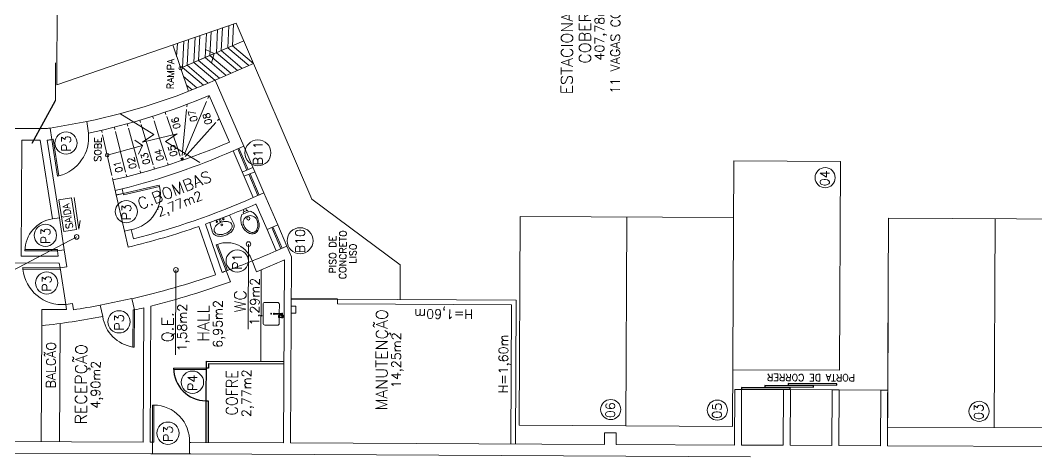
# Model space of a CAD drawing. Extents: x -1057 to 3416, y -340 to 4111.
# Drawn here: x -282.45 to -260.53, y 293.35 to 302.71 of the extents above; entities that cross this region are included whole.
import ezdxf
from ezdxf.enums import TextEntityAlignment as Align

# ---------------------------------------------------------------- set-up
doc = ezdxf.new("R2010")
doc.units = 0
doc.header["$LTSCALE"] = 50
for name, pattern in [('CONTINU', [0]), ('DASHDOT', [1, 0.5, -0.25, 0, -0.25]), ('HIDDEN', [9.525, 6.35, -3.175])]:
    doc.linetypes.add(name, pattern=pattern)
doc.layers.add('0.1', color=8, linetype='Continuous', lineweight=13)
doc.styles.add('80X50', font='romans.shx')
doc.styles.get("Standard").update_dxf_attribs({"font": 'romans.shx'})

# ---------------------------------------------------------------- blocks, each defined once
blk = doc.blocks.new('P60 - parede 25cm')
blk.add_lwpolyline([(-0.725, 0.57), (-0.125, 0.57), (-0.125, 0.6), (-0.725, 0.6)], close=True)
for points in [[(-0.125, 0.63), (-0.125, 0.6), (0.125, 0.6), (0.125, 0.63)], [(-0.125, -0.03), (-0.125, 0), (0.125, 0), (0.125, -0.03)]]:
    blk.add_lwpolyline(points)
at = {"color": 8}
blk.add_arc((-0.154, 0.57), 0.571, 180, 272.8975, dxfattribs=at)
blk = doc.blocks.new('P80 - parede 25cm')
for points in [[(-0.03, -0.125), (0, -0.125), (0, 0.125), (-0.03, 0.125)], [(0.83, -0.125), (0.8, -0.125), (0.8, 0.125), (0.83, 0.125)]]:
    blk.add_lwpolyline(points)
blk.add_lwpolyline([(0.77, -0.925), (0.77, -0.125), (0.8, -0.125), (0.8, -0.925)], close=True)
at = {"color": 8}
blk.add_arc((0.774, -0.15), 0.775, 178.1408, 269.6698, dxfattribs=at)
blk = doc.blocks.new('P80')
for points in [[(0, 0.86), (0, 0.83), (0.15, 0.83), (0.15, 0.86)], [(0, 0), (0, 0.03), (0.15, 0.03), (0.15, 0)]]:
    blk.add_lwpolyline(points)
blk.add_lwpolyline([(-0.8, 0.06), (0, 0.06), (0, 0.03), (-0.8, 0.03)], close=True)
at = {"color": 8}
blk.add_arc((-0.025, 0.056), 0.775, 88.1408, 179.6698, dxfattribs=at)
blk = doc.blocks.new('Cuba-emp')
blk.add_lwpolyline([(0.21, 0.248), (0, 0.227), (0, -0.227), (0.21, -0.248, 0.137816), (0.271, -0.231, 0.107041), (0.329, -0.176, 0.080751), (0.364, -0.099, 0.068643), (0.378, -0.001, 0.068643), (0.364, 0.098, 0.080751), (0.329, 0.174, 0.107041), (0.271, 0.23, 0.115752), (0.21, 0.248)], format="xyb")
blk.add_lwpolyline([(0.21, 0.205, -0.131827), (0.25, 0.194, -0.106633), (0.297, 0.151, -0.083482), (0.328, 0.087, -0.072232), (0.341, 0, -0.072232), (0.328, -0.087, -0.083482), (0.297, -0.151, -0.106633), (0.25, -0.194, -0.131827), (0.21, -0.205, -0.131827), (0.17, -0.194, -0.106633), (0.123, -0.151, -0.083482), (0.092, -0.087, -0.072232), (0.079, 0, -0.072232), (0.092, 0.087, -0.083482), (0.123, 0.151, -0.106633), (0.17, 0.194, -0.131827)], format="xyb", close=True)
for centre, radius in [((0.037, -0.002), 0.0193), ((0.037, -0.002), 0.0193), ((0.036, 0.071), 0.0155), ((0.14, -0.001), 0.0198), ((0.036, -0.076), 0.0155)]:
    blk.add_circle(centre, radius)
blk = doc.blocks.new('Vaso')
for points in [[(0.03, -0.05), (0.03, 0), (-0.03, 0), (-0.03, -0.05)], [(0.05, -0.09), (0.05, -0.05), (-0.05, -0.05), (-0.05, -0.09)]]:
    blk.add_lwpolyline(points)
for points in [[(0.183, -0.31, -0.071776), (0.168, -0.413, -0.083144), (0.129, -0.494, -0.106699), (0.065, -0.552, -0.132564), (-0.002, -0.57, -0.132564), (-0.069, -0.552, -0.106699), (-0.133, -0.494, -0.083144), (-0.172, -0.413, -0.071776), (-0.187, -0.31, -0.071776), (-0.172, -0.207, -0.083144), (-0.133, -0.126, -0.060171), (-0.1, -0.09), (0.096, -0.09, -0.060171), (0.129, -0.126, -0.083144), (0.168, -0.207, -0.071776)], [(-0.088, -0.497, 0.2474), (0, -0.541, 0.2474), (0.088, -0.497, 0.197858), (0.152, -0.318, 0.418329), (0, -0.168, 0.418329), (-0.152, -0.318, 0.197858)]]:
    blk.add_lwpolyline(points, format="xyb", close=True)
blk.add_circle((-0.002, -0.22), 0.0352)
blk = doc.blocks.new('ÁREA')
for p in [(0.00005, 0.00376), (0, 0)]:
    blk.add_attdef('COMPARTIMENTO', text='', height=0.0025).set_placement(p, align=Align.CENTER)
at = {"color": 1}
for p in [(-0.00005, -0.00376), (-0.0001, -0.00752)]:
    blk.add_attdef('ÁREA', text='', height=0.002, dxfattribs=at).set_placement(p, align=Align.CENTER)
blk = doc.blocks.new('PIA')
for p, q in [((0, 0.245), (0.044, 0.245)), ((0.01, 0.23), (0.01, 0.06)), ((0.01, 0.215), (0.031, 0.215)), ((0.03, 0.175), (0.01, 0.175))]:
    blk.add_line(p, q)
blk.add_lwpolyline([(-0.01, 0.23), (-0.01, 0.06)])
for points in [[(0.08, 0.173), (0.08, 0.21, 0.133256), (0.078, 0.217, 0.106756), (0.073, 0.223, 0.082828), (0.065, 0.227, 0.071352), (0.055, 0.228, 0.071352), (0.045, 0.227, 0.082828), (0.037, 0.223, 0.106756), (0.032, 0.217, 0.133256), (0.03, 0.21), (0.03, 0.173)], [(-0.01, 0.175), (-0.205, 0.175, 0.414214), (-0.245, 0.135), (-0.245, -0.135, 0.414214), (-0.205, -0.175), (0.205, -0.175, 0.414214), (0.245, -0.135), (0.245, 0.135, 0.414214), (0.205, 0.175), (0.08, 0.175)]]:
    blk.add_lwpolyline(points, format="xyb")
at = {"color": 8}
for points in [[(0.046, 0.245, 0.263265), (0.037, 0.23), (0.037, 0.223)], [(0.073, 0.223), (0.073, 0.23, 0.546464), (0.048, 0.246, 0.546464)]]:
    blk.add_lwpolyline(points, format="xyb", dxfattribs=at)
blk.add_lwpolyline([(0.03, 0.173, 0.133256), (0.032, 0.166, 0.106756), (0.037, 0.16, 0.082828), (0.045, 0.157, 0.071352), (0.055, 0.155, 0.071352), (0.065, 0.157, 0.082828), (0.073, 0.16, 0.106756), (0.078, 0.166, 0.133256), (0.08, 0.173, 0.133256), (0.078, 0.179, 0.106756), (0.073, 0.185, 0.082828), (0.065, 0.189, 0.071352), (0.055, 0.19, 0.071352), (0.045, 0.189, 0.082828), (0.037, 0.185, 0.106756), (0.032, 0.179, 0.133256)], format="xyb", close=True)
blk.add_lwpolyline([(0.062, 0.165, 0.133256), (0.062, 0.167, 0.106756), (0.06, 0.169, 0.082828), (0.058, 0.17, 0.071352), (0.055, 0.171, 0.071352), (0.052, 0.17, 0.082828), (0.05, 0.169, 0.106756), (0.048, 0.167, 0.133256), (0.047, 0.165, 0.133256), (0.048, 0.163, 0.106756), (0.05, 0.162, 0.082828), (0.052, 0.16, 0.071352), (0.055, 0.16, 0.071352), (0.058, 0.16, 0.082828), (0.06, 0.162, 0.106756), (0.062, 0.163, 0.133256)], format="xyb", close=True, dxfattribs=at)
blk.add_circle((0, 0), 0.01)
for centre, radius, start, end in [((0, 0.23), 0.015, 311.8103, 228.1897), ((0, 0.23), 0.01, 0.0002, 180.0002), ((0.044, 0.255), 0.01, 270, 294.62), ((0, 0.06), 0.01, 180.0001, 0.0001)]:
    blk.add_arc(centre, radius, start, end)
for centre, radius, start, end in [((0.055, 0.23), 0.035, 315.5847, 154.6231), ((0, 0.06), 0.0125, 143.1301, 36.8699), ((0.055, 0.23), 0.035, 205.3769, 224.4153)]:
    blk.add_arc(centre, radius, start, end, dxfattribs=at)

msp = doc.modelspace()

# ---------------------------------------------------------------- linework, layer by layer
at = {"layer": '0.1', "color": 8}
for p, q in [((-281.66, 301.321), (-281.609, 311.776)), ((-281.66, 301.321), (-277.791, 302.647)), ((-276.157, 298.858), (-277.791, 302.647)), ((-278.263, 301.992), (-278.449, 302.084)), ((-278.989, 301.679), (-278.263, 301.992)), ((-278.263, 301.992), (-278.324, 301.794)), ((-281.801, 300.388), (-281.013, 300.527)), ((-279.808, 300.012), (-279.979, 300.129)), ((-280.572, 299.804), (-279.808, 300.012)), ((-279.808, 300.012), (-279.897, 299.825)), ((-277.859, 299.899), (-277.423, 298.889)), ((-277.758, 299.942), (-277.56, 299.483)), ((-277.73, 299.954), (-277.532, 299.495)), ((-277.629, 299.998), (-277.193, 298.988)), ((-277.661, 299.44), (-277.431, 299.539)), ((-277.621, 299.348), (-277.391, 299.447)), ((-277.52, 299.391), (-277.322, 298.932)), ((-277.492, 299.403), (-277.294, 298.944)), ((-280.198, 298.165), (-280.376, 298.945)), ((-281.604, 298.454), (-281.497, 297.762)), ((-276.896, 298.299), (-276.698, 297.84)), ((-277.126, 298.2), (-276.928, 297.741)), ((-277.025, 298.244), (-276.827, 297.784)), ((-276.997, 298.255), (-276.799, 297.796)), ((-281.589, 297.375), (-281.466, 296.585)), ((-277.252, 297.332), (-277.262, 295.354)), ((-280.039, 296.71), (-280.725, 296.567)), ((-275.605, 296.696), (-275.606, 296.596)), ((-275.606, 296.596), (-271.856, 296.578)), ((-275.605, 296.696), (-271.755, 296.678)), ((-271.856, 296.578), (-271.87, 293.578)), ((-271.755, 296.678), (-271.77, 293.578)), ((-281.985, 296.128), (-281.997, 293.627)), ((-281.585, 296.177), (-281.597, 293.625)), ((-266.891, 294.754), (-265.991, 294.75)), ((-265.841, 294.749), (-264.941, 294.745)), ((-264.791, 294.744), (-263.892, 294.74)), ((-271.689, 293.98), (-267.089, 293.958)), ((-263.745, 293.942), (-256.845, 293.908)), ((-279.598, 293.366), (-278.798, 293.362))]:
    msp.add_line(p, q, dxfattribs=at)
at = {"layer": '0.1', "color": 8, "linetype": 'CONTINU'}
for p, q in [((-278.331, 302.462), (-278.36, 301.951)), ((-278.19, 302.51), (-278.218, 302.012)), ((-278.088, 302.545), (-278.115, 302.056)), ((-277.947, 302.593), (-277.974, 302.117)), ((-277.845, 302.628), (-277.871, 302.161)), ((-278.989, 301.679), (-277.627, 302.266)), ((-278.918, 302.26), (-278.95, 301.696)), ((-278.816, 302.295), (-278.848, 301.74)), ((-278.676, 302.344), (-278.706, 301.801)), ((-278.573, 302.379), (-278.604, 301.845)), ((-278.433, 302.427), (-278.462, 301.906)), ((-278.819, 301.18), (-279.16, 302.178)), ((-279.059, 302.212), (-279.075, 301.929)), ((-277.764, 301.629), (-278.218, 302.012)), ((-277.661, 301.673), (-278.115, 302.056)), ((-277.52, 301.734), (-277.974, 302.117)), ((-277.417, 301.778), (-277.871, 302.161)), ((-281.686, 301.79), (-281.69, 300.985)), ((-278.252, 301.418), (-278.706, 301.801)), ((-278.149, 301.463), (-278.604, 301.845)), ((-278.008, 301.524), (-278.462, 301.906)), ((-277.905, 301.568), (-278.36, 301.951)), ((-278.496, 301.313), (-278.95, 301.696)), ((-278.393, 301.357), (-278.848, 301.74)), ((-278.243, 301.422), (-277.417, 301.778)), ((-278.637, 301.252), (-278.927, 301.496)), ((-278.74, 301.208), (-278.864, 301.312)), ((-278.401, 301.026), (-278.373, 301.092)), ((-279.305, 300.683), (-279.321, 300.73)), ((-278.853, 300.845), (-278.848, 300.901)), ((-280.127, 300.431), (-280.14, 300.479)), ((-279.851, 300.509), (-279.865, 300.557)), ((-279.592, 300.641), (-279.577, 300.593)), ((-278.193, 300.548), (-278.156, 300.588)), ((-280.683, 300.292), (-280.694, 300.341)), ((-280.404, 300.359), (-280.416, 300.407)), ((-280.174, 299.437), (-280.392, 300.31)), ((-279.877, 299.514), (-280.114, 300.383)), ((-279.582, 299.598), (-279.837, 300.461)), ((-280.472, 299.366), (-280.672, 300.243)), ((-279.443, 300.172), (-279.289, 299.688)), ((-278.998, 299.783), (-279.051, 299.938)), ((-278.955, 299.798), (-278.948, 299.875)), ((-278.914, 299.813), (-278.9, 299.846)), ((-278.889, 299.774), (-278.851, 299.817)), ((-279.274, 299.64), (-279.259, 299.592)), ((-278.966, 299.689), (-278.982, 299.736)), ((-278.966, 299.689), (-278.94, 299.751)), ((-278.966, 299.689), (-278.961, 299.743)), ((-278.966, 299.689), (-278.928, 299.731)), ((-280.149, 299.34), (-280.162, 299.388)), ((-279.851, 299.418), (-279.864, 299.466)), ((-279.554, 299.502), (-279.568, 299.55)), ((-280.449, 299.268), (-280.46, 299.317)), ((-281.287, 298.893), (-281.181, 298.207)), ((-276.157, 298.858), (-274.252, 297.44)), ((-281.181, 298.207), (-281.158, 298.395)), ((-283.451, 296.875), (-281.23, 298.041)), ((-277.525, 297.887), (-277.534, 296.056)), ((-274.255, 296.69), (-274.252, 297.44)), ((-279.091, 297.329), (-279.1, 295.499))]:
    msp.add_line(p, q, dxfattribs=at)
at = {"layer": '0.1', "color": 7}
for p, q in [((-277.629, 299.998), (-278.243, 301.422)), ((-277.938, 300.082), (-278.373, 301.092)), ((-280.977, 300.279), (-281.013, 300.527)), ((-282.564, 300.38), (-281.88, 300.377)), ((-281.765, 300.141), (-281.801, 300.388)), ((-282.428, 297.629), (-282.416, 300.129)), ((-282.416, 300.129), (-282.016, 300.127)), ((-281.753, 298.431), (-282.016, 300.127)), ((-281.604, 298.454), (-281.864, 300.127)), ((-277.859, 299.899), (-277.629, 299.998)), ((-280.449, 299.268), (-280.376, 298.945)), ((-280.252, 299.076), (-280.398, 299.042)), ((-280.229, 298.978), (-280.376, 298.945)), ((-280.252, 299.076), (-280.229, 298.978)), ((-277.423, 298.889), (-277.193, 298.988)), ((-276.896, 298.299), (-277.193, 298.988)), ((-277.126, 298.2), (-277.364, 298.751)), ((-281.604, 298.454), (-281.753, 298.431)), ((-278.454, 298.317), (-278.094, 297.277)), ((-277.126, 298.2), (-276.896, 298.299)), ((-280.052, 298.198), (-280.198, 298.165)), ((-280.198, 298.165), (-280.12, 297.821)), ((-280.052, 298.198), (-280.007, 298.003)), ((-278.595, 298.267), (-278.235, 297.228)), ((-276.928, 297.741), (-276.698, 297.84)), ((-276.601, 297.614), (-276.698, 297.84)), ((-282.428, 297.629), (-281.628, 297.625)), ((-281.497, 297.762), (-281.645, 297.739)), ((-281.628, 297.625), (-281.645, 297.739)), ((-281.441, 297.398), (-281.497, 297.762)), ((-283.153, 297.483), (-281.605, 297.475)), ((-281.589, 297.375), (-281.605, 297.475)), ((-281.589, 297.375), (-281.441, 297.398)), ((-277.355, 297.29), (-277.445, 297.523)), ((-276.751, 297.546), (-276.77, 293.602)), ((-276.601, 297.614), (-276.62, 293.601)), ((-278.005, 297.309), (-277.916, 297.076)), ((-281.466, 296.585), (-281.318, 296.608)), ((-281.449, 296.475), (-281.466, 296.585)), ((-281.297, 296.47), (-281.318, 296.608)), ((-280.669, 296.324), (-280.725, 296.567)), ((-279.983, 296.466), (-280.039, 296.71)), ((-279.633, 296.55), (-279.647, 293.616)), ((-281.985, 296.128), (-281.983, 296.477)), ((-281.983, 296.477), (-281.449, 296.475)), ((-279.783, 296.513), (-279.797, 293.617)), ((-267.041, 294.755), (-267.047, 293.555)), ((-267.041, 294.755), (-266.891, 294.754)), ((-266.891, 294.754), (-266.897, 293.554)), ((-265.991, 294.75), (-265.997, 293.55)), ((-265.991, 294.75), (-265.841, 294.749)), ((-265.841, 294.749), (-265.847, 293.549)), ((-264.941, 294.745), (-264.947, 293.545)), ((-264.941, 294.745), (-264.791, 294.744)), ((-264.791, 294.744), (-264.797, 293.544)), ((-263.897, 293.54), (-263.892, 294.74)), ((-263.892, 294.74), (-263.742, 294.739)), ((-263.747, 293.539), (-263.742, 294.739)), ((-269.847, 293.569), (-269.846, 293.819)), ((-269.596, 293.817), (-269.846, 293.819)), ((-269.597, 293.567), (-269.596, 293.817)), ((-282.897, 293.632), (-279.797, 293.617)), ((-279.647, 293.616), (-279.597, 293.616)), ((-279.597, 293.616), (-279.598, 293.366)), ((-278.798, 293.362), (-278.797, 293.612)), ((-278.797, 293.612), (-276.77, 293.602)), ((-276.62, 293.601), (-269.847, 293.569)), ((-269.597, 293.567), (-267.047, 293.555)), ((-266.897, 293.554), (-265.997, 293.55)), ((-265.847, 293.549), (-264.947, 293.545)), ((-264.797, 293.544), (-263.897, 293.54)), ((-263.747, 293.539), (-256.847, 293.506)), ((-282.898, 293.382), (-279.598, 293.366)), ((-278.798, 293.362), (-266.698, 293.303))]:
    msp.add_line(p, q, dxfattribs=at)
at = {"layer": '0.1', "color": 8, "linetype": 'CONTINU', "lineweight": -2}
for p, q in [((-282.187, 300.065), (-281.69, 300.985)), ((-275.605, 296.696), (-276.605, 296.701)), ((-278.439, 295.36), (-278.443, 294.512)), ((-278.439, 295.36), (-276.762, 295.352)), ((-278.389, 295.21), (-278.439, 295.21)), ((-278.389, 295.31), (-278.389, 295.21)), ((-278.389, 295.31), (-276.762, 295.302)), ((-278.443, 294.51), (-278.447, 293.61)), ((-278.443, 294.51), (-278.393, 294.51)), ((-278.393, 294.51), (-278.397, 293.61))]:
    msp.add_line(p, q, dxfattribs=at)
at = {"layer": '0.1', "color": 8, "linetype": 'DASHDOT', "ltscale": 0.2}
for p, q in [((-278.9, 299.846), (-278.429, 300.96)), ((-278.948, 299.875), (-278.859, 300.79)), ((-279.561, 300.546), (-279.443, 300.172)), ((-279.051, 299.938), (-279.288, 300.635)), ((-278.851, 299.817), (-278.23, 300.507))]:
    msp.add_line(p, q, dxfattribs=at)
at = {"layer": '0.1', "color": 8, "linetype": 'HIDDEN', "ltscale": 0.02}
for p, q in [((-276.606, 296.551), (-276.506, 296.551)), ((-276.507, 296.401), (-276.506, 296.551)), ((-276.607, 296.401), (-276.507, 296.401)), ((-263.742, 294.739), (-263.734, 296.339))]:
    msp.add_line(p, q, dxfattribs=at)
at = {"layer": '0.1', "color": 8}
for points in [[(-280.303, 300.698), (-279.563, 300.249), (-279.813, 300.081), (-279.063, 300.265), (-279.313, 300.097), (-278.572, 299.647)], [(-267.089, 293.958), (-267.061, 299.679)], [(-267.083, 295.179), (-264.783, 295.168), (-264.761, 299.667), (-267.061, 299.679)], [(-267.067, 298.458), (-271.667, 298.48), (-271.689, 293.98)], [(-269.389, 293.969), (-269.367, 298.469)], [(-256.824, 298.408), (-263.724, 298.442), (-263.745, 293.942)], [(-261.445, 293.931), (-261.424, 298.431)]]:
    msp.add_lwpolyline(points, dxfattribs=at)
for points in [[(-281.765, 300.141), (-281.735, 300.145), (-281.613, 299.355), (-281.642, 299.35)], [(-281.645, 297.739), (-281.645, 297.769), (-282.345, 297.772), (-282.345, 297.742)], [(-281.589, 297.375), (-281.589, 297.345), (-282.389, 297.349), (-282.389, 297.379)], [(-279.983, 296.466), (-280.013, 296.466), (-280.017, 295.666), (-279.987, 295.666)], [(-278.439, 295.21), (-278.44, 295.18), (-279.14, 295.183), (-279.139, 295.213)]]:
    msp.add_lwpolyline(points, close=True, dxfattribs=at)
at = {"layer": '0.1', "color": 8, "linetype": 'CONTINU'}
msp.add_lwpolyline([(-281.235, 298.199), (-281.342, 298.885), (-281.613, 298.842), (-281.507, 298.157)], close=True, dxfattribs=at)
at = {"layer": '0.1', "color": 8, "linetype": 'CONTINU', "lineweight": -2}
for points in [[(-265.842, 294.791), (-266.892, 294.796), (-266.892, 294.766), (-265.842, 294.761)], [(-265.341, 294.834), (-266.391, 294.839), (-266.391, 294.809), (-265.342, 294.804)], [(-264.841, 294.877), (-265.891, 294.882), (-265.891, 294.852), (-264.841, 294.847)]]:
    msp.add_lwpolyline(points, close=True, dxfattribs=at)
at = {"layer": '0.1', "color": 8}
for centre, radius in [((-278.989, 301.679), 0.0387), ((-281.459, 300.065), 0.24), ((-277.322, 299.853), 0.28), ((-280.572, 299.804), 0.0387), ((-265.091, 299.318), 0.217), ((-280.16, 298.586), 0.24), ((-281.904, 298.075), 0.24), ((-276.413, 297.959), 0.28), ((-277.768, 297.522), 0.24), ((-281.877, 297.048), 0.24), ((-280.317, 296.211), 0.24), ((-278.734, 294.909), 0.24), ((-269.715, 294.32), 0.217), ((-267.415, 294.308), 0.217), ((-261.772, 294.281), 0.217), ((-279.261, 293.81), 0.24)]:
    msp.add_circle(centre, radius, dxfattribs=at)
at = {"layer": '0.1', "color": 8, "linetype": 'CONTINU'}
for centre in [(-281.23, 298.041), (-277.525, 297.887), (-279.091, 297.329)]:
    msp.add_circle(centre, 0.0498, dxfattribs=at)
at = {"layer": '0.1', "color": 7}
for centre, radius, start, end in [((-283.746, 313.719), 13.472, 281.7045, 294.1064), ((-283.746, 313.719), 13.722, 281.6424, 293.0483), ((-283.746, 313.719), 13.472, 277.958, 278.3001), ((-283.746, 313.719), 13.722, 277.8825, 278.3001), ((-283.746, 313.719), 14.822, 282.85, 293.0693), ((-283.909, 313.599), 14.977, 284.133, 293.8255), ((-283.909, 313.599), 16.077, 284.0433, 293.7916), ((-283.909, 313.599), 16.227, 289.6421, 293.7874), ((-283.909, 313.599), 16.227, 283.5024, 289.1124), ((-283.909, 313.599), 17.327, 291.9238, 293.7584), ((-283.909, 313.599), 17.577, 291.8908, 294.0297), ((-283.909, 313.599), 17.327, 282.9039, 289.1124), ((-283.909, 313.599), 17.327, 289.6085, 289.9203), ((-283.909, 313.599), 17.577, 284.0785, 289.9344), ((-283.909, 313.599), 17.327, 278.6692, 280.5885), ((-283.909, 313.599), 17.577, 276.2829, 280.6215), ((-283.909, 313.599), 17.577, 282.9039, 283.5744)]:
    msp.add_arc(centre, radius, start, end, dxfattribs=at)
at = {"layer": '0.1', "color": 8}
for centre, radius, start, end in [((-281.834, 300.188), 0.862, 284.8557, 6.0929), ((-283.909, 313.599), 17.327, 289.9391, 291.9238), ((-281.545, 297.428), 0.847, 185.3668, 275.3533), ((-279.888, 296.447), 0.791, 188.9447, 260.5699)]:
    msp.add_arc(centre, radius, start, end, dxfattribs=at)
at = {"layer": '0.1', "color": 8, "linetype": 'CONTINU'}
msp.add_arc((-281.645, 297.739), 0.7, 98.8136, 179.7233, dxfattribs=at)
at = {"layer": '0.1', "color": 8, "linetype": 'CONTINU', "lineweight": -2}
msp.add_arc((-278.439, 295.21), 0.7, 179.7233, 269.7233, dxfattribs=at)

# ---------------------------------------------------------------- block references
at = {"layer": '0.1', "color": 8}
ref = msp.add_blockref('ÁREA', (-270.143, 302.536), dxfattribs=dict(at, xscale=133.3333333333332, yscale=133.3333333333332, zscale=133.3333333333332, rotation=89.72328202081573))
ref.add_attrib('COMPARTIMENTO', 'COBERTO', dxfattribs={"layer": '0', "color": 3, "height": 0.25, "rotation": 89.7233}).set_placement((-270.143, 302.536), align=Align.CENTER)
ref.add_attrib('ÁREA', '407,78m2', dxfattribs={"layer": '0', "color": 1, "height": 0.2, "rotation": 89.7233}).set_placement((-269.855, 302.528), align=Align.CENTER)
ref.add_attrib('ÁREA', '11 VAGAS COBERTAS', dxfattribs={"layer": '0', "color": 1, "height": 0.2, "rotation": 89.7233}).set_placement((-269.514, 302.52), align=Align.CENTER)
ref.add_attrib('COMPARTIMENTO', 'ESTACIONAMENTO', dxfattribs={"layer": '0', "color": 3, "height": 0.25, "rotation": 89.7233}).set_placement((-270.531, 302.545), align=Align.CENTER)
ref = msp.add_blockref('ÁREA', (-279.077, 298.933), dxfattribs=dict(at, xscale=133.3333333333333, yscale=133.3333333333333, zscale=133.3333333333333, rotation=21.74423449572068))
ref.add_attrib('COMPARTIMENTO', 'C.BOMBAS', dxfattribs={"layer": '0', "color": 3, "height": 0.25, "rotation": 21.7442}).set_placement((-279.077, 298.933), align=Align.CENTER)
ref.add_attrib('ÁREA', '2,77m2', dxfattribs={"layer": '0', "color": 1, "height": 0.2, "rotation": 21.7442}).set_placement((-278.977, 298.663), align=Align.CENTER)
for name, p, rotation in [('P80', (-280.236, 299.007), 192.8233085097092), ('Vaso', (-277.613, 298.643), 23.07048715899819), ('Cuba-emp', (-278.148, 298.43), 291.0711877129332)]:
    msp.add_blockref(name, p, dxfattribs=dict(at, rotation=rotation))
at = {"layer": '0.1', "color": 8, "xscale": -1, "rotation": 110.9126383273988}
msp.add_blockref('P60 - parede 25cm', (-277.4, 297.406), dxfattribs=at)
at = {"layer": '0.1', "color": 8}
ref = msp.add_blockref('ÁREA', (-277.579, 296.652), dxfattribs=dict(at, xscale=133.3333333333332, yscale=133.3333333333332, zscale=133.3333333333332, rotation=89.72328202081573))
ref.add_attrib('COMPARTIMENTO', 'WC', dxfattribs={"layer": '0', "color": 3, "height": 0.25, "rotation": 89.7233}).set_placement((-277.579, 296.652), align=Align.CENTER)
ref.add_attrib('ÁREA', '1,29m2', dxfattribs={"layer": '0', "color": 1, "height": 0.2, "rotation": 89.7233}).set_placement((-277.291, 296.644), align=Align.CENTER)
ref = msp.add_blockref('ÁREA', (-279.144, 296.094), dxfattribs=dict(at, xscale=133.3333333333332, yscale=133.3333333333332, zscale=133.3333333333332, rotation=89.72328202081573))
ref.add_attrib('COMPARTIMENTO', 'Q.E.', dxfattribs={"layer": '0', "color": 3, "height": 0.25, "rotation": 89.7233}).set_placement((-279.144, 296.094), align=Align.CENTER)
ref.add_attrib('ÁREA', '1,58m2', dxfattribs={"layer": '0', "color": 1, "height": 0.2, "rotation": 89.7233}).set_placement((-278.857, 296.086), align=Align.CENTER)
ref = msp.add_blockref('ÁREA', (-278.375, 296.173), dxfattribs=dict(at, xscale=133.3333333333332, yscale=133.3333333333332, zscale=133.3333333333332, rotation=89.72328202081573))
ref.add_attrib('COMPARTIMENTO', 'HALL', dxfattribs={"layer": '0', "color": 3, "height": 0.25, "rotation": 89.7233}).set_placement((-278.375, 296.173), align=Align.CENTER)
ref.add_attrib('ÁREA', '6,95m2', dxfattribs={"layer": '0', "color": 1, "height": 0.2, "rotation": 89.7233}).set_placement((-278.087, 296.165), align=Align.CENTER)
at = {"layer": '0.1', "color": 8, "linetype": 'CONTINU', "rotation": 269.7232820208157}
msp.add_blockref('PIA', (-277.036, 296.384), dxfattribs=at)
at = {"layer": '0.1', "color": 8}
ref = msp.add_blockref('ÁREA', (-274.528, 295.39), dxfattribs=dict(at, xscale=133.3333333333332, yscale=133.3333333333332, zscale=133.3333333333332, rotation=89.72328202081573))
ref.add_attrib('COMPARTIMENTO', 'MANUTENÇÃO', dxfattribs={"layer": '0', "color": 3, "height": 0.25, "rotation": 89.7233}).set_placement((-274.528, 295.39), align=Align.CENTER)
ref.add_attrib('ÁREA', '14,25m2', dxfattribs={"layer": '0', "color": 1, "height": 0.2, "rotation": 89.7233}).set_placement((-274.24, 295.382), align=Align.CENTER)
ref = msp.add_blockref('ÁREA', (-281.01, 294.863), dxfattribs=dict(at, xscale=133.3333333333332, yscale=133.3333333333332, zscale=133.3333333333332, rotation=89.72328202081573))
ref.add_attrib('COMPARTIMENTO', 'RECEPÇÃO', dxfattribs={"layer": '0', "color": 3, "height": 0.25, "rotation": 89.7233}).set_placement((-281.01, 294.863), align=Align.CENTER)
ref.add_attrib('ÁREA', '4,90m2', dxfattribs={"layer": '0', "color": 1, "height": 0.2, "rotation": 89.7233}).set_placement((-280.722, 294.855), align=Align.CENTER)
ref = msp.add_blockref('ÁREA', (-277.758, 294.678), dxfattribs=dict(at, xscale=133.3333333333332, yscale=133.3333333333332, zscale=133.3333333333332, rotation=89.72328202081573))
ref.add_attrib('COMPARTIMENTO', 'COFRE', dxfattribs={"layer": '0', "color": 3, "height": 0.25, "rotation": 89.7233, "width": 0.9}).set_placement((-277.758, 294.678), align=Align.CENTER)
ref.add_attrib('ÁREA', '2,77m2', dxfattribs={"layer": '0', "color": 1, "height": 0.2, "rotation": 89.7233}).set_placement((-277.47, 294.67), align=Align.CENTER)
at = {"layer": '0.1', "color": 7, "rotation": 179.7232820208158}
msp.add_blockref('P80 - parede 25cm', (-278.798, 293.487), dxfattribs=at)

# ---------------------------------------------------------------- texts
at = {"layer": '0.1', "color": 7, "style": '80X50'}
for s, rotation, p in [('RAMPA', 89.7233, (-279.133, 301.225)), ('07', 104.043, (-278.62, 300.543)), ('08', 104.043, (-278.308, 300.48)), ('06', 104.043, (-278.986, 300.388)), ('SOBE', 89.7233, (-280.7, 299.662)), ('03', 104.043, (-279.644, 299.619)), ('04', 104.043, (-279.347, 299.697)), ('05', 104.043, (-279.056, 299.792)), ('01', 104.043, (-280.232, 299.446)), ('02', 104.043, (-279.936, 299.526))]:
    msp.add_text(s, height=0.15, rotation=rotation, dxfattribs=at).set_placement(p)
at = {"layer": '0.1', "color": 7}
for s, height, rotation, p in [('P3', 0.2, 89.7233, (-281.358, 299.874)), ('B11', 0.2, 89.7233, (-277.222, 299.581)), ('04', 0.2, 89.7233, (-264.999, 299.133)), ('P3', 0.2, 89.7233, (-280.059, 298.395)), ('P3', 0.2, 89.7233, (-281.803, 297.884)), ('B10', 0.2, 89.7233, (-276.313, 297.688)), ('PISO DE', 0.15, 89.7233, (-275.639, 297.252)), ('CONCRETO', 0.15, 89.7233, (-275.418, 297.129)), ('LISO', 0.15, 89.7233, (-275.201, 297.466)), ('P1', 0.2, 89.7233, (-277.668, 297.331)), ('P3', 0.2, 89.7233, (-281.777, 296.857)), ('H=1,60m', 0.2, 179.7233, (-272.681, 296.475)), ('P3', 0.2, 89.7233, (-280.216, 296.02)), ('H=1,60m', 0.2, 89.7233, (-271.933, 294.668)), ('BALCÃO', 0.2, 89.7233, (-281.687, 294.775)), ('P4', 0.2, 89.7233, (-278.634, 294.718)), ('PORTA DE CORRER', 0.15, 179.7233, (-264.446, 295.079)), ('06', 0.2, 89.7233, (-269.624, 294.135)), ('05', 0.2, 89.7233, (-267.324, 294.124)), ('03', 0.2, 89.7233, (-261.68, 294.096)), ('P3', 0.2, 89.7233, (-279.16, 293.619))]:
    msp.add_text(s, height=height, rotation=rotation, dxfattribs=at).set_placement(p)
at = {"layer": '0.1', "color": 7, "text_generation_flag": 6}
msp.add_text('SAÍDA', height=0.15, rotation=278.8136, dxfattribs=at).set_placement((-281.306, 298.229))

doc.saveas('drawing.dxf')
